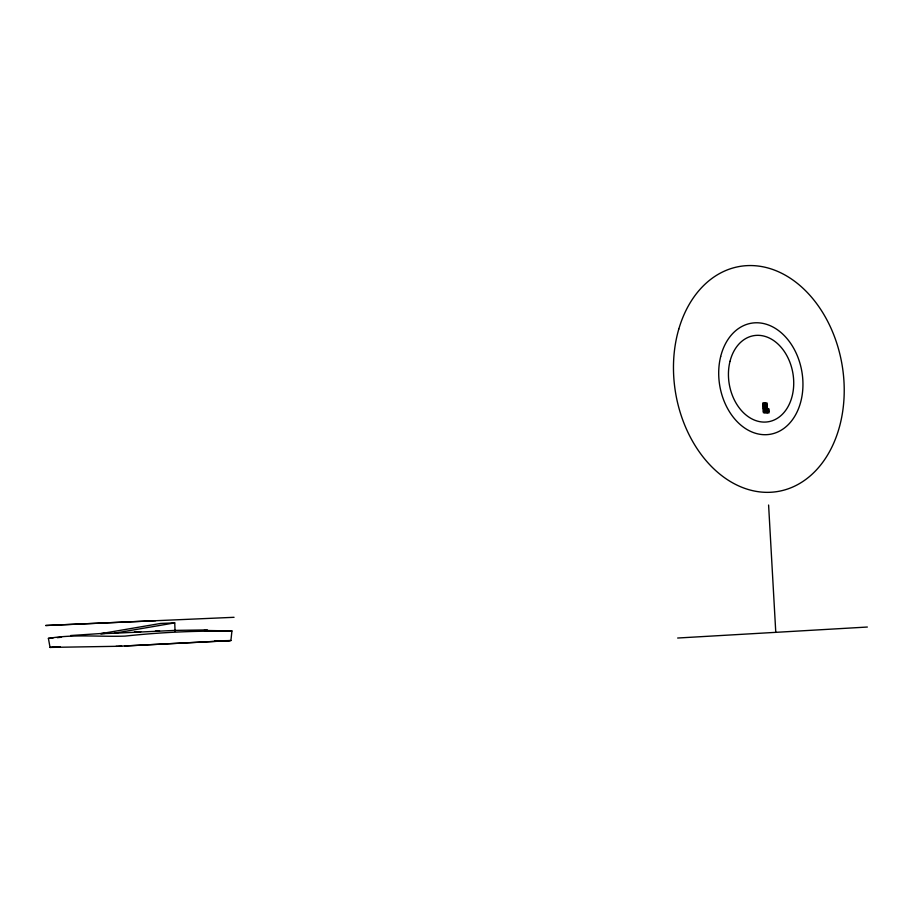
<?xml version="1.0" encoding="UTF-8"?>
<svg xmlns="http://www.w3.org/2000/svg" width="913" height="913" viewBox="0 0 913 913"><rect width="100%" height="100%" fill="white"/><g stroke="black" fill="none" stroke-linecap="round" stroke-linejoin="round"><path stroke-width="1.37" d="M124.51 646.005L230.909 640.561L231.925 630.951L203.964 630.438M174.737 622.883L160.665 623.442L100.795 633.668L114.205 633.245L174.737 622.883L175.056 631.248M70.598 635.539L104.79 633.268M228.535 640.698L229.323 640.629L228.741 640.629M52.977 638.096L48.4 638.347L50.044 647.408L54.666 647.157M52.543 647.271L51.893 647.351M231.925 630.951L227.759 631.191A1326.11 945.081 -59.4 0 0 125.001 636.11C99.631 636.977 74.079 634.044 48.857 638.347L48.4 638.347M677.651 638.027L867.35 627.037M53.935 647.169L60.326 646.872M227.371 640.789L118.211 646.29M100.795 633.668L104.995 633.462M134.371 632.093L139.963 631.83M155.358 631.111L159.547 630.906M114.205 633.245L175.022 630.392L207.468 629.924M155.735 620.68L45.65 625.508L234.059 617.302M121.669 646.13L116.008 646.358M135.261 631.933L140.75 631.75M214.738 640.869L230.909 640.561M117.389 646.29L50.044 647.408M763.154 408.533L768.814 408.659L769.054 412.859L763.394 412.733L762.834 402.93L767.08 403.032L767.639 412.836M763.234 409.937L768.894 410.063M763.314 411.329L768.974 411.466M762.914 404.322L767.16 404.436M762.994 405.726L767.24 405.829M763.074 407.13L767.319 407.232M765.665 402.998L766.224 412.802M764.249 402.964L764.809 412.767M768.598 505.026L775.776 632.344M57.257 637.651A1197.571 881.136 -58 0 1 61.513 637.24M720.677 356.504A56.332 41.656 80.4 0 0 769.864 434.337A56.332 41.656 80.4 0 0 791.959 345.365A56.332 41.656 80.4 0 0 720.677 356.504M678.793 329.079A114.114 84.407 80.4 0 0 773.208 492.084A114.114 84.407 80.4 0 0 824.587 315.715A114.114 84.407 80.4 0 0 678.793 329.079M730.001 361.343A43.653 32.275 80.4 0 0 767.97 421.817A43.653 32.275 80.4 0 0 785.283 352.966A43.653 32.275 80.4 0 0 730.001 361.343"/></g></svg>
